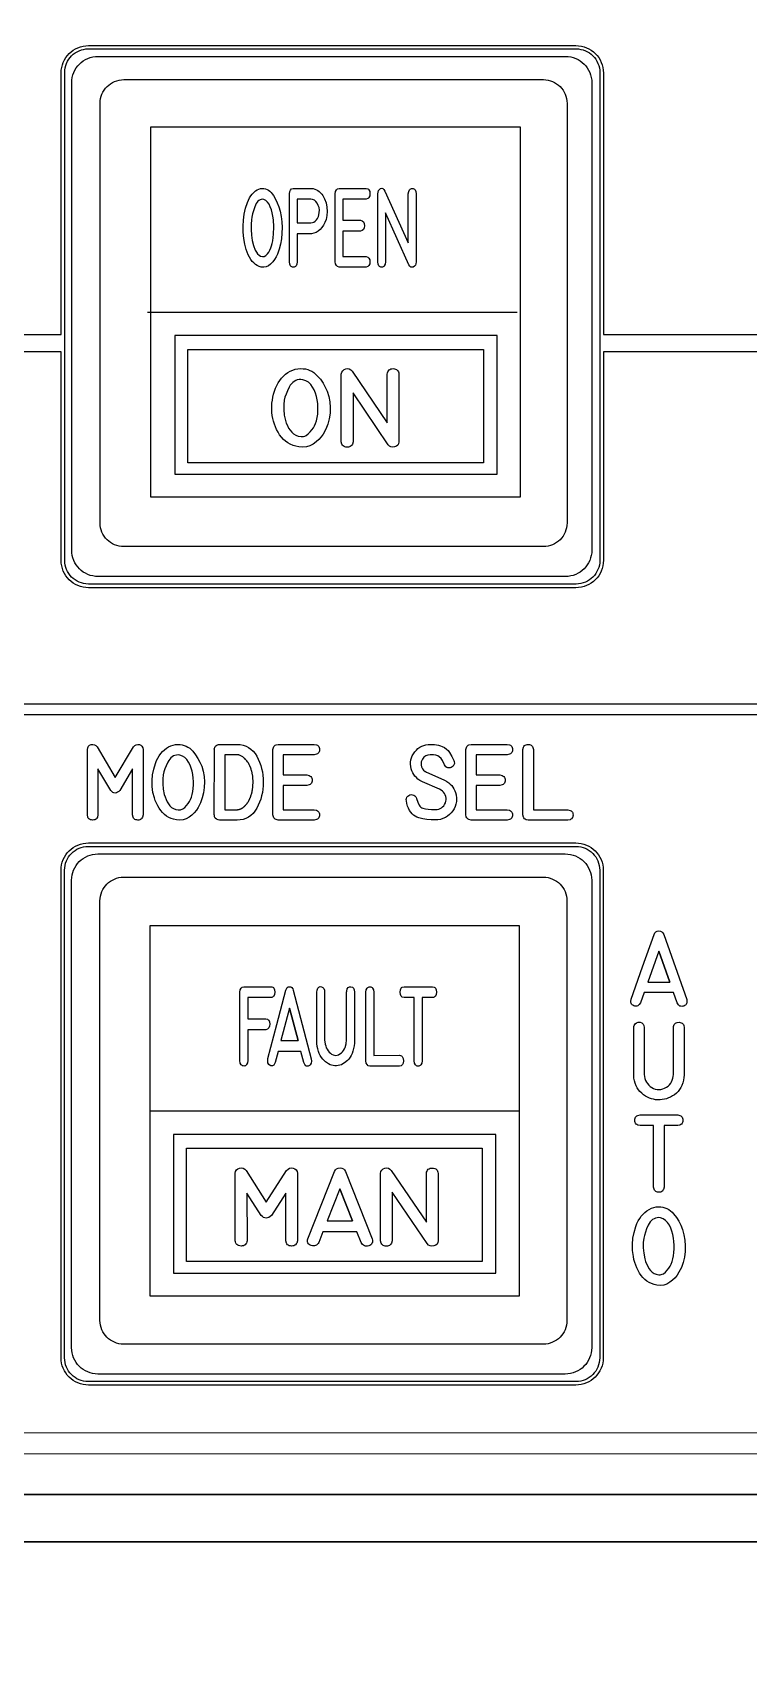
# Model space of a CAD drawing. Extents: x 27 to 704, y 10 to 614.
# Drawn here: x 351.4 to 382.4, y 359.8 to 430 of the extents above; entities that cross this region are included whole.
import ezdxf

# ---------------------------------------------------------------- set-up
doc = ezdxf.new("R2010")
doc.units = 0
for name, color, linetype in [('_BACKPANEL', 5, 'CONTINUOUS'), ('_ENGRAVING', 105, 'CONTINUOUS'), ('_LABELS', 30, 'CONTINUOUS'), ('_TOPLAYER', 1, 'CONTINUOUS')]:
    doc.layers.add(name, color=color, linetype=linetype)

msp = doc.modelspace()

# ---------------------------------------------------------------- linework, layer by layer
at = {"layer": '_BACKPANEL'}
for points in [[(526.324, 500.11), (526.324, 495.348), (526.324, 485.823), (526.324, 476.298), (526.324, 376.285), (526.324, 366.76), (203.984, 366.76), (203.984, 376.285), (203.984, 476.298), (203.984, 485.823), (203.984, 495.348), (203.984, 500.11)], [(353.802, 429.299), (374.897, 429.299), (375.003, 429.294), (375.105, 429.278), (375.203, 429.253), (375.298, 429.219), (375.388, 429.176), (375.472, 429.124), (375.551, 429.065), (375.624, 428.999), (375.691, 428.926), (375.75, 428.847), (375.801, 428.762), (375.844, 428.672), (375.878, 428.578), (375.904, 428.479), (375.919, 428.377), (375.925, 428.272), (375.925, 407.177), (375.919, 407.071), (375.904, 406.969), (375.878, 406.871), (375.844, 406.776), (375.801, 406.686), (375.75, 406.601), (375.691, 406.522), (375.624, 406.449), (375.551, 406.383), (375.472, 406.324), (375.388, 406.273), (375.298, 406.23), (375.203, 406.195), (375.105, 406.17), (375.003, 406.154), (374.897, 406.149), (353.802, 406.149), (353.696, 406.154), (353.594, 406.17), (353.496, 406.195), (353.401, 406.23), (353.311, 406.273), (353.227, 406.324), (353.148, 406.383), (353.075, 406.449), (353.009, 406.522), (352.949, 406.601), (352.898, 406.686), (352.855, 406.776), (352.821, 406.871), (352.795, 406.969), (352.78, 407.071), (352.775, 407.177), (352.775, 428.272), (352.78, 428.377), (352.795, 428.479), (352.821, 428.578), (352.855, 428.672), (352.898, 428.762), (352.949, 428.847), (353.009, 428.926), (353.075, 428.999), (353.148, 429.065), (353.227, 429.124), (353.311, 429.176), (353.401, 429.219), (353.496, 429.253), (353.594, 429.278), (353.696, 429.294)], [(353.797, 394.799), (374.893, 394.799), (374.998, 394.794), (375.1, 394.778), (375.199, 394.753), (375.293, 394.719), (375.383, 394.676), (375.468, 394.624), (375.547, 394.565), (375.62, 394.499), (375.686, 394.426), (375.745, 394.347), (375.796, 394.262), (375.84, 394.172), (375.874, 394.078), (375.899, 393.979), (375.915, 393.877), (375.92, 393.772), (375.92, 372.677), (375.915, 372.571), (375.899, 372.469), (375.874, 372.371), (375.84, 372.276), (375.796, 372.186), (375.745, 372.101), (375.686, 372.022), (375.62, 371.949), (375.547, 371.883), (375.468, 371.824), (375.383, 371.773), (375.293, 371.73), (375.199, 371.695), (375.1, 371.67), (374.998, 371.654), (374.893, 371.649), (353.797, 371.649), (353.692, 371.654), (353.59, 371.67), (353.491, 371.695), (353.397, 371.73), (353.307, 371.773), (353.222, 371.824), (353.143, 371.883), (353.07, 371.949), (353.004, 372.022), (352.945, 372.101), (352.894, 372.186), (352.85, 372.276), (352.816, 372.371), (352.791, 372.469), (352.775, 372.571), (352.77, 372.677), (352.77, 393.772), (352.775, 393.877), (352.791, 393.979), (352.816, 394.078), (352.85, 394.172), (352.894, 394.262), (352.945, 394.347), (353.004, 394.426), (353.07, 394.499), (353.143, 394.565), (353.222, 394.624), (353.307, 394.676), (353.397, 394.719), (353.491, 394.753), (353.59, 394.778), (353.692, 394.794)], [(526.323, 364.71), (526.323, 359.871), (526.323, 350.191), (526.323, 340.512), (526.323, 267.915), (526.323, 258.235), (203.984, 258.235), (203.984, 267.915), (203.984, 340.512), (203.984, 350.191), (203.984, 359.871), (203.984, 364.71)]]:
    msp.add_lwpolyline(points, close=True, dxfattribs=at)
at = {"layer": '_ENGRAVING'}
for points in [[(332.349, 416.94), (352.621, 416.94), (352.621, 428.252), (352.627, 428.374), (352.645, 428.493), (352.675, 428.607), (352.714, 428.716), (352.765, 428.821), (352.824, 428.919), (352.892, 429.01), (352.969, 429.095), (353.054, 429.172), (353.145, 429.24), (353.243, 429.299), (353.348, 429.349), (353.457, 429.389), (353.571, 429.419), (353.69, 429.437), (353.812, 429.443), (374.887, 429.443), (375.009, 429.437), (375.128, 429.419), (375.242, 429.389), (375.352, 429.349), (375.456, 429.299), (375.554, 429.24), (375.645, 429.172), (375.73, 429.095), (375.807, 429.01), (375.875, 428.919), (375.935, 428.821), (375.985, 428.716), (376.024, 428.607), (376.054, 428.493), (376.072, 428.374), (376.078, 428.252), (376.078, 416.94), (459.926, 416.94)], [(459.926, 416.19), (376.078, 416.19), (376.078, 407.177), (376.072, 407.055), (376.054, 406.936), (376.024, 406.822), (375.985, 406.712), (375.935, 406.608), (375.875, 406.51), (375.807, 406.419), (375.73, 406.334), (375.645, 406.257), (375.554, 406.189), (375.456, 406.129), (375.352, 406.079), (375.242, 406.04), (375.128, 406.01), (375.009, 405.992), (374.887, 405.986), (353.812, 405.986), (353.69, 405.992), (353.571, 406.01), (353.457, 406.04), (353.348, 406.079), (353.243, 406.129), (353.145, 406.189), (353.054, 406.257), (352.969, 406.334), (352.892, 406.419), (352.824, 406.51), (352.765, 406.608), (352.714, 406.712), (352.675, 406.822), (352.645, 406.936), (352.627, 407.055), (352.621, 407.177), (352.621, 416.19), (266.478, 416.19)], [(209.597, 368.517), (520.054, 368.531), (520.145, 368.541), (520.229, 368.567), (520.305, 368.609), (520.371, 368.664), (520.426, 368.731), (520.467, 368.807), (520.493, 368.892), (520.502, 368.983), (520.493, 369.073), (520.467, 369.157), (520.425, 369.234), (520.371, 369.3), (520.304, 369.355), (520.228, 369.396), (520.144, 369.423), (520.054, 369.432), (209.595, 369.417)]]:
    msp.add_lwpolyline(points, dxfattribs=at)
for points in [[(354.22, 428.974), (374.436, 428.974), (374.553, 428.968), (374.667, 428.951), (374.776, 428.923), (374.881, 428.885), (374.981, 428.837), (375.075, 428.78), (375.163, 428.714), (375.244, 428.64), (375.318, 428.559), (375.383, 428.472), (375.44, 428.377), (375.488, 428.278), (375.527, 428.173), (375.555, 428.063), (375.572, 427.949), (375.578, 427.832), (375.578, 407.616), (375.572, 407.499), (375.555, 407.386), (375.527, 407.276), (375.488, 407.171), (375.44, 407.071), (375.383, 406.977), (375.318, 406.889), (375.244, 406.808), (375.163, 406.734), (375.075, 406.669), (374.981, 406.612), (374.881, 406.564), (374.776, 406.525), (374.667, 406.497), (374.553, 406.48), (374.436, 406.474), (354.22, 406.474), (354.103, 406.48), (353.989, 406.497), (353.879, 406.525), (353.774, 406.564), (353.675, 406.612), (353.58, 406.669), (353.493, 406.734), (353.412, 406.808), (353.338, 406.889), (353.272, 406.977), (353.215, 407.071), (353.167, 407.171), (353.129, 407.276), (353.101, 407.386), (353.084, 407.499), (353.078, 407.616), (353.078, 427.832), (353.084, 427.949), (353.101, 428.063), (353.129, 428.173), (353.167, 428.278), (353.215, 428.377), (353.272, 428.472), (353.338, 428.559), (353.412, 428.64), (353.493, 428.714), (353.58, 428.78), (353.675, 428.837), (353.774, 428.885), (353.879, 428.923), (353.989, 428.951), (354.103, 428.968)], [(342.06, 400.5), (386.824, 400.5), (386.824, 400.949), (342.06, 400.949)], [(356.166, 396.161), (356.138, 396.063), (356.117, 396.025), (356.091, 395.993), (356.06, 395.969), (356.024, 395.952), (355.983, 395.941), (355.937, 395.938), (355.892, 395.942), (355.851, 395.952), (355.815, 395.97), (355.784, 395.994), (355.758, 396.026), (355.738, 396.064), (355.711, 396.161), (355.711, 398.158), (355.157, 397.22), (355.111, 397.173), (355.063, 397.139), (355.012, 397.118), (354.959, 397.109), (354.906, 397.114), (354.856, 397.134), (354.809, 397.17), (354.764, 397.22), (354.214, 398.153), (354.215, 396.161), (354.191, 396.064), (354.17, 396.026), (354.144, 395.995), (354.112, 395.97), (354.074, 395.953), (354.031, 395.943), (353.982, 395.94), (353.933, 395.943), (353.89, 395.954), (353.853, 395.971), (353.822, 395.995), (353.797, 396.027), (353.778, 396.065), (353.758, 396.161), (353.758, 398.985), (353.773, 399.068), (353.806, 399.132), (353.855, 399.178), (353.921, 399.205), (353.994, 399.212), (354.062, 399.197), (354.125, 399.161), (354.183, 399.103), (354.96, 397.781), (355.745, 399.103), (355.803, 399.161), (355.865, 399.197), (355.932, 399.211), (356.004, 399.204), (356.069, 399.176), (356.118, 399.131), (356.15, 399.067), (356.166, 398.985)], [(358.701, 398.27), (358.764, 398.047), (358.804, 397.819), (358.82, 397.587), (358.813, 397.351), (358.783, 397.118), (358.729, 396.895), (358.651, 396.683), (358.549, 396.481), (358.471, 396.363), (358.38, 396.255), (358.275, 396.155), (358.157, 396.065), (358.029, 395.994), (357.895, 395.95), (357.755, 395.934), (357.608, 395.945), (357.489, 395.972), (357.378, 396.009), (357.273, 396.056), (357.176, 396.114), (357.086, 396.182), (357.003, 396.261), (356.927, 396.351), (356.859, 396.451), (356.797, 396.557), (356.743, 396.667), (356.695, 396.779), (356.654, 396.895), (356.594, 397.135), (356.561, 397.387), (356.555, 397.643), (356.577, 397.896), (356.626, 398.145), (356.701, 398.392), (356.749, 398.51), (356.804, 398.62), (356.865, 398.721), (356.933, 398.814), (357.007, 398.899), (357.088, 398.975), (357.176, 399.043), (357.271, 399.103), (357.367, 399.151), (357.466, 399.185), (357.566, 399.205), (357.669, 399.212), (357.766, 399.207), (357.859, 399.193), (357.947, 399.17), (358.03, 399.138), (358.109, 399.096), (358.184, 399.045), (358.253, 398.985), (358.319, 398.915), (358.437, 398.764), (358.54, 398.606), (358.628, 398.441)], [(357.682, 398.758), (357.61, 398.753), (357.543, 398.738), (357.48, 398.713), (357.421, 398.679), (357.367, 398.634), (357.318, 398.58), (357.273, 398.515), (357.233, 398.441), (357.163, 398.289), (357.108, 398.148), (357.067, 398.019), (357.04, 397.901), (357.019, 397.721), (357.017, 397.506), (357.038, 397.275), (357.085, 397.048), (357.118, 396.937), (357.16, 396.833), (357.208, 396.734), (357.264, 396.64), (357.328, 396.557), (357.402, 396.489), (357.485, 396.437), (357.577, 396.399), (357.686, 396.379), (357.788, 396.386), (357.881, 396.423), (357.967, 396.488), (358.044, 396.569), (358.111, 396.652), (358.168, 396.738), (358.215, 396.826), (358.255, 396.925), (358.287, 397.039), (358.313, 397.167), (358.332, 397.309), (358.343, 397.459), (358.344, 397.608), (358.336, 397.757), (358.318, 397.906), (358.289, 398.052), (358.25, 398.19), (358.199, 398.32), (358.138, 398.444), (358.064, 398.552), (357.975, 398.639), (357.873, 398.705), (357.757, 398.748)], [(359.473, 399.212), (360.234, 399.212), (360.371, 399.204), (360.499, 399.18), (360.619, 399.14), (360.729, 399.084), (360.831, 399.012), (360.924, 398.924), (361.008, 398.82), (361.083, 398.7), (361.149, 398.571), (361.207, 398.438), (361.255, 398.302), (361.295, 398.163), (361.326, 398.021), (361.348, 397.875), (361.361, 397.727), (361.366, 397.575), (361.361, 397.423), (361.348, 397.274), (361.326, 397.128), (361.295, 396.986), (361.255, 396.847), (361.206, 396.711), (361.149, 396.578), (361.082, 396.449), (361.007, 396.329), (360.923, 396.225), (360.83, 396.137), (360.728, 396.065), (360.618, 396.009), (360.499, 395.969), (360.371, 395.945), (360.234, 395.937), (359.473, 395.937), (359.476, 395.937), (359.473, 395.937), (359.415, 395.947), (359.342, 395.975), (359.289, 396.021), (359.258, 396.084), (359.249, 396.164), (359.247, 396.164), (359.249, 398.988), (359.247, 399.001), (359.253, 399.043), (359.267, 399.082), (359.288, 399.118), (359.317, 399.15), (359.352, 399.177), (359.389, 399.197), (359.43, 399.208), (359.475, 399.212)], [(360.234, 396.388), (360.24, 396.388), (360.248, 396.388), (360.254, 396.389), (360.261, 396.39), (360.268, 396.391), (360.277, 396.391), (360.284, 396.392), (360.292, 396.393), (360.298, 396.394), (360.306, 396.395), (360.319, 396.398), (360.326, 396.4), (360.334, 396.404), (360.341, 396.405), (360.35, 396.407), (360.356, 396.409), (360.365, 396.412), (360.379, 396.419), (360.395, 396.425), (360.402, 396.427), (360.41, 396.431), (360.423, 396.439), (360.439, 396.447), (360.445, 396.451), (360.453, 396.457), (360.468, 396.467), (360.475, 396.471), (360.484, 396.476), (360.49, 396.481), (360.499, 396.487), (360.505, 396.491), (360.513, 396.497), (360.529, 396.51), (360.542, 396.522), (360.549, 396.529), (360.557, 396.537), (360.563, 396.543), (360.571, 396.551), (360.586, 396.564), (360.592, 396.57), (360.6, 396.578), (360.607, 396.586), (360.615, 396.594), (360.628, 396.61), (360.642, 396.628), (360.655, 396.646), (360.662, 396.654), (360.67, 396.663), (360.675, 396.673), (360.683, 396.682), (360.688, 396.693), (360.696, 396.703), (360.708, 396.722), (360.714, 396.733), (360.721, 396.743), (360.727, 396.754), (360.734, 396.764), (360.744, 396.785), (360.75, 396.796), (360.757, 396.809), (360.763, 396.819), (360.77, 396.831), (360.774, 396.842), (360.78, 396.855), (360.791, 396.879), (360.802, 396.905), (360.806, 396.917), (360.812, 396.93), (360.816, 396.943), (360.822, 396.957), (360.83, 396.983), (360.834, 396.996), (360.839, 397.01), (360.847, 397.037), (360.857, 397.065), (360.859, 397.078), (360.864, 397.093), (360.867, 397.107), (360.872, 397.122), (360.874, 397.134), (360.878, 397.149), (360.883, 397.18), (360.885, 397.193), (360.889, 397.208), (360.891, 397.222), (360.894, 397.237), (360.899, 397.268), (360.901, 397.282), (360.905, 397.298), (360.909, 397.328), (360.91, 397.342), (360.912, 397.359), (360.915, 397.389), (360.917, 397.419), (360.918, 397.451), (360.92, 397.482), (360.921, 397.497), (360.923, 397.514), (360.924, 397.527), (360.925, 397.544), (360.925, 397.559), (360.925, 397.575), (360.925, 397.59), (360.925, 397.605), (360.924, 397.62), (360.923, 397.637), (360.923, 397.651), (360.923, 397.667), (360.92, 397.699), (360.918, 397.728), (360.915, 397.762), (360.914, 397.79), (360.91, 397.821), (360.908, 397.835), (360.907, 397.851), (360.901, 397.882), (360.897, 397.895), (360.896, 397.91), (360.891, 397.941), (360.886, 397.971), (360.878, 398), (360.873, 398.027), (360.868, 398.041), (360.865, 398.056), (360.86, 398.069), (360.857, 398.085), (360.849, 398.112), (360.841, 398.139), (360.835, 398.151), (360.831, 398.165), (360.822, 398.192), (360.812, 398.217), (360.806, 398.229), (360.802, 398.243), (360.796, 398.254), (360.791, 398.267), (360.78, 398.291), (360.77, 398.313), (360.759, 398.337), (360.752, 398.348), (360.747, 398.358), (360.734, 398.38), (360.721, 398.401), (360.714, 398.412), (360.708, 398.422), (360.696, 398.441), (360.689, 398.451), (360.684, 398.46), (360.657, 398.497), (360.631, 398.532), (360.602, 398.564), (360.573, 398.595), (360.545, 398.622), (360.515, 398.646), (360.484, 398.67), (360.453, 398.691), (360.424, 398.708), (360.395, 398.723), (360.365, 398.734), (360.334, 398.745), (360.319, 398.749), (360.306, 398.755), (360.277, 398.759), (360.248, 398.761), (360.24, 398.761), (360.234, 398.761), (359.701, 398.761), (359.701, 396.388)], [(363.57, 398.766), (362.231, 398.766), (362.231, 397.891), (363.252, 397.891), (363.352, 397.864), (363.391, 397.843), (363.424, 397.817), (363.449, 397.786), (363.466, 397.75), (363.477, 397.709), (363.48, 397.663), (363.477, 397.617), (363.466, 397.576), (363.448, 397.54), (363.423, 397.51), (363.391, 397.484), (363.351, 397.463), (363.252, 397.437), (362.231, 397.437), (362.231, 396.387), (363.57, 396.387), (363.67, 396.36), (363.709, 396.339), (363.741, 396.313), (363.766, 396.283), (363.783, 396.247), (363.794, 396.207), (363.798, 396.161), (363.794, 396.116), (363.783, 396.075), (363.766, 396.04), (363.741, 396.009), (363.709, 395.984), (363.67, 395.963), (363.57, 395.937), (362.007, 395.937), (361.917, 395.961), (361.88, 395.981), (361.849, 396.007), (361.823, 396.038), (361.802, 396.075), (361.777, 396.164), (361.777, 398.988), (361.803, 399.081), (361.824, 399.119), (361.85, 399.15), (361.881, 399.174), (361.918, 399.193), (362.007, 399.212), (363.57, 399.212), (363.67, 399.191), (363.709, 399.172), (363.741, 399.147), (363.765, 399.116), (363.783, 399.079), (363.793, 399.036), (363.797, 398.987), (363.793, 398.939), (363.782, 398.896), (363.765, 398.859), (363.74, 398.828), (363.708, 398.804), (363.669, 398.785)], [(369.178, 397.68), (369.204, 397.669), (369.233, 397.655), (369.259, 397.64), (369.284, 397.625), (369.311, 397.61), (369.387, 397.555), (369.455, 397.496), (369.516, 397.431), (369.569, 397.362), (369.615, 397.287), (369.653, 397.208), (369.683, 397.124), (369.706, 397.034), (369.724, 396.888), (369.719, 396.738), (369.7, 396.632), (369.668, 396.529), (369.623, 396.431), (369.565, 396.336), (369.497, 396.249), (369.42, 396.172), (369.336, 396.106), (369.243, 396.051), (369.138, 396.003), (369.031, 395.969), (368.922, 395.949), (368.812, 395.942), (368.626, 395.948), (368.445, 395.966), (368.269, 395.996), (368.096, 396.037), (368.014, 396.066), (367.938, 396.105), (367.868, 396.153), (367.804, 396.212), (367.747, 396.281), (367.695, 396.359), (367.65, 396.448), (367.61, 396.546), (367.581, 396.655), (367.559, 396.767), (367.553, 396.823), (367.561, 396.875), (367.582, 396.925), (367.616, 396.97), (367.659, 397.007), (367.707, 397.031), (367.76, 397.041), (367.819, 397.037), (367.877, 397.018), (367.927, 396.985), (367.966, 396.94), (367.996, 396.881), (368.001, 396.866), (368.047, 396.71), (368.107, 396.589), (368.143, 396.542), (368.182, 396.503), (368.225, 396.473), (368.271, 396.452), (368.377, 396.423), (368.502, 396.403), (368.646, 396.393), (368.808, 396.391), (368.884, 396.396), (368.954, 396.41), (369.018, 396.433), (369.075, 396.465), (369.126, 396.506), (369.171, 396.557), (369.21, 396.617), (369.243, 396.686), (369.263, 396.752), (369.273, 396.819), (369.271, 396.888), (369.259, 396.958), (369.237, 397.026), (369.206, 397.088), (369.167, 397.144), (369.118, 397.194), (369.064, 397.233), (368.996, 397.269), (368.248, 397.594), (368.224, 397.607), (368.137, 397.657), (368.058, 397.713), (367.988, 397.773), (367.927, 397.839), (367.874, 397.91), (367.83, 397.985), (367.795, 398.066), (367.768, 398.152), (367.747, 398.253), (367.737, 398.351), (367.739, 398.447), (367.752, 398.54), (367.777, 398.631), (367.813, 398.719), (367.86, 398.804), (367.919, 398.887), (367.987, 398.963), (368.059, 399.029), (368.137, 399.085), (368.219, 399.131), (368.307, 399.166), (368.4, 399.192), (368.497, 399.207), (368.6, 399.212), (368.778, 399.207), (368.946, 399.176), (369.027, 399.155), (369.109, 399.124), (369.205, 399.072), (369.288, 399.012), (369.36, 398.943), (369.42, 398.865), (369.523, 398.693), (369.616, 398.508), (369.63, 398.467), (369.635, 398.392), (369.614, 398.325), (369.574, 398.264), (369.54, 398.235), (369.497, 398.211), (369.452, 398.197), (369.405, 398.193), (369.356, 398.2), (369.309, 398.216), (369.267, 398.243), (369.232, 398.28), (369.202, 398.328), (369.113, 398.517), (369.056, 398.606), (368.98, 398.678), (368.911, 398.715), (368.837, 398.742), (368.733, 398.759), (368.584, 398.764), (368.482, 398.751), (368.393, 398.716), (368.317, 398.659), (368.253, 398.579), (368.22, 398.519), (368.2, 398.455), (368.191, 398.388), (368.195, 398.318), (368.214, 398.234), (368.248, 398.161), (368.298, 398.097), (368.363, 398.043), (368.377, 398.033), (368.395, 398.022), (368.413, 398.014), (368.432, 398.006)], [(371.917, 398.766), (370.578, 398.766), (370.578, 397.891), (371.599, 397.891), (371.699, 397.864), (371.738, 397.843), (371.771, 397.817), (371.796, 397.786), (371.813, 397.75), (371.824, 397.709), (371.827, 397.663), (371.824, 397.617), (371.813, 397.576), (371.795, 397.54), (371.77, 397.51), (371.738, 397.484), (371.698, 397.463), (371.599, 397.437), (370.578, 397.437), (370.578, 396.387), (371.917, 396.387), (372.017, 396.36), (372.056, 396.339), (372.088, 396.313), (372.113, 396.283), (372.13, 396.247), (372.141, 396.207), (372.145, 396.161), (372.141, 396.116), (372.13, 396.075), (372.113, 396.04), (372.088, 396.009), (372.056, 395.984), (372.017, 395.963), (371.917, 395.937), (370.354, 395.937), (370.264, 395.961), (370.227, 395.981), (370.196, 396.007), (370.17, 396.038), (370.149, 396.075), (370.124, 396.164), (370.124, 398.988), (370.15, 399.081), (370.171, 399.119), (370.197, 399.15), (370.228, 399.174), (370.265, 399.193), (370.354, 399.212), (371.917, 399.212), (372.017, 399.191), (372.056, 399.172), (372.088, 399.147), (372.112, 399.116), (372.13, 399.079), (372.14, 399.036), (372.144, 398.987), (372.14, 398.939), (372.129, 398.896), (372.112, 398.859), (372.087, 398.828), (372.055, 398.804), (372.016, 398.785)], [(372.823, 395.936), (372.734, 395.954), (372.698, 395.973), (372.666, 395.998), (372.64, 396.028), (372.619, 396.065), (372.594, 396.158), (372.594, 398.985), (372.621, 399.085), (372.643, 399.125), (372.669, 399.157), (372.702, 399.181), (372.739, 399.199), (372.781, 399.208), (372.829, 399.211), (372.877, 399.207), (372.919, 399.196), (372.955, 399.177), (372.985, 399.153), (373.01, 399.121), (373.029, 399.082), (373.049, 398.985), (373.049, 396.382), (374.539, 396.383), (374.64, 396.359), (374.679, 396.339), (374.711, 396.313), (374.736, 396.282), (374.753, 396.245), (374.763, 396.202), (374.766, 396.154), (374.762, 396.106), (374.751, 396.064), (374.733, 396.028), (374.708, 395.997), (374.676, 395.973), (374.637, 395.955), (374.538, 395.936)], [(353.807, 394.952), (374.883, 394.952), (375.005, 394.946), (375.123, 394.928), (375.238, 394.899), (375.347, 394.859), (375.451, 394.809), (375.549, 394.75), (375.641, 394.681), (375.725, 394.605), (375.802, 394.52), (375.871, 394.428), (375.93, 394.33), (375.98, 394.226), (376.02, 394.117), (376.049, 394.002), (376.067, 393.884), (376.073, 393.762), (376.073, 372.686), (376.067, 372.564), (376.049, 372.446), (376.02, 372.332), (375.98, 372.222), (375.93, 372.118), (375.871, 372.02), (375.802, 371.928), (375.725, 371.844), (375.641, 371.767), (375.549, 371.699), (375.451, 371.639), (375.347, 371.589), (375.238, 371.549), (375.123, 371.52), (375.005, 371.502), (374.883, 371.496), (353.807, 371.496), (353.685, 371.502), (353.567, 371.52), (353.453, 371.549), (353.343, 371.589), (353.239, 371.639), (353.141, 371.699), (353.049, 371.767), (352.965, 371.844), (352.888, 371.928), (352.82, 372.02), (352.76, 372.118), (352.71, 372.222), (352.67, 372.332), (352.641, 372.446), (352.623, 372.564), (352.617, 372.686), (352.617, 393.762), (352.623, 393.884), (352.641, 394.002), (352.67, 394.117), (352.71, 394.226), (352.76, 394.33), (352.82, 394.428), (352.888, 394.52), (352.965, 394.605), (353.049, 394.681), (353.141, 394.75), (353.239, 394.809), (353.343, 394.859), (353.453, 394.899), (353.567, 394.928), (353.685, 394.946)], [(354.215, 394.474), (374.431, 394.474), (374.548, 394.468), (374.662, 394.451), (374.772, 394.423), (374.877, 394.385), (374.977, 394.337), (375.071, 394.28), (375.159, 394.214), (375.24, 394.14), (375.313, 394.059), (375.379, 393.972), (375.436, 393.877), (375.484, 393.778), (375.522, 393.673), (375.55, 393.563), (375.567, 393.449), (375.573, 393.332), (375.573, 373.116), (375.567, 372.999), (375.55, 372.886), (375.522, 372.776), (375.484, 372.671), (375.436, 372.571), (375.379, 372.477), (375.313, 372.389), (375.24, 372.308), (375.159, 372.234), (375.071, 372.169), (374.977, 372.112), (374.877, 372.064), (374.772, 372.025), (374.662, 371.997), (374.548, 371.98), (374.431, 371.974), (354.215, 371.974), (354.098, 371.98), (353.985, 371.997), (353.875, 372.025), (353.77, 372.064), (353.67, 372.112), (353.576, 372.169), (353.488, 372.234), (353.407, 372.308), (353.333, 372.389), (353.268, 372.477), (353.211, 372.571), (353.163, 372.671), (353.124, 372.776), (353.096, 372.886), (353.079, 372.999), (353.073, 373.116), (353.073, 393.332), (353.079, 393.449), (353.096, 393.563), (353.124, 393.673), (353.163, 393.778), (353.211, 393.877), (353.268, 393.972), (353.333, 394.059), (353.407, 394.14), (353.488, 394.214), (353.576, 394.28), (353.67, 394.337), (353.77, 394.385), (353.875, 394.423), (353.985, 394.451), (354.098, 394.468)], [(377.274, 388.19), (377.774, 389.593), (378.276, 390.995), (378.308, 391.059), (378.353, 391.104), (378.41, 391.132), (378.481, 391.142), (378.551, 391.133), (378.609, 391.106), (378.654, 391.06), (378.687, 390.995), (379.687, 388.182), (379.696, 388.08), (379.69, 388.037), (379.677, 387.998), (379.656, 387.964), (379.629, 387.935), (379.594, 387.912), (379.553, 387.893), (379.509, 387.881), (379.467, 387.877), (379.429, 387.881), (379.392, 387.894), (379.359, 387.914), (379.328, 387.944), (379.273, 388.026), (379.113, 388.481), (377.841, 388.481), (377.685, 388.038), (377.629, 387.954), (377.598, 387.925), (377.564, 387.905), (377.527, 387.892), (377.487, 387.889), (377.445, 387.893), (377.401, 387.906), (377.358, 387.926), (377.324, 387.95), (377.297, 387.979), (377.277, 388.012), (377.265, 388.05), (377.26, 388.092)], [(378.953, 388.929), (378.479, 390.265), (378.001, 388.929)], [(378.479, 390.265), (378.953, 388.929)], [(379.567, 384.934), (379.567, 384.901), (379.56, 384.802), (379.539, 384.681), (379.509, 384.567), (379.471, 384.462), (379.425, 384.365), (379.37, 384.276), (379.307, 384.196), (379.235, 384.123), (379.155, 384.059), (379.07, 384.004), (378.983, 383.956), (378.896, 383.916), (378.806, 383.884), (378.716, 383.86), (378.623, 383.844), (378.53, 383.836), (378.435, 383.836), (378.34, 383.843), (378.248, 383.859), (378.157, 383.883), (378.069, 383.914), (377.982, 383.954), (377.898, 384.001), (377.815, 384.056), (377.735, 384.119), (377.66, 384.19), (377.595, 384.269), (377.538, 384.355), (377.49, 384.449), (377.452, 384.551), (377.422, 384.66), (377.402, 384.777), (377.39, 384.901), (377.39, 384.934), (377.39, 386.963), (377.395, 387.01), (377.408, 387.052), (377.453, 387.126), (377.511, 387.173), (377.582, 387.194), (377.666, 387.189), (377.744, 387.161), (377.801, 387.114), (377.834, 387.048), (377.846, 386.963), (377.846, 384.934), (377.856, 384.842), (377.875, 384.757), (377.903, 384.677), (377.94, 384.603), (377.985, 384.536), (378.039, 384.474), (378.101, 384.418), (378.173, 384.368), (378.249, 384.327), (378.326, 384.299), (378.404, 384.282), (378.483, 384.278), (378.563, 384.286), (378.644, 384.307), (378.726, 384.34), (378.809, 384.384), (378.88, 384.433), (378.94, 384.488), (378.99, 384.55), (379.03, 384.618), (379.061, 384.692), (379.086, 384.769), (379.103, 384.85), (379.113, 384.934), (379.113, 386.963), (379.116, 387.008), (379.145, 387.095), (379.168, 387.128), (379.196, 387.155), (379.229, 387.174), (379.267, 387.186), (379.36, 387.19), (379.45, 387.169), (379.486, 387.149), (379.515, 387.124), (379.538, 387.093), (379.554, 387.055), (379.567, 386.963)], [(378.254, 380.064), (378.254, 382.722), (377.665, 382.722), (377.567, 382.744), (377.529, 382.763), (377.497, 382.789), (377.473, 382.821), (377.455, 382.858), (377.445, 382.902), (377.442, 382.952), (377.445, 383.002), (377.456, 383.046), (377.473, 383.084), (377.498, 383.116), (377.529, 383.142), (377.568, 383.162), (377.665, 383.183), (379.293, 383.183), (379.39, 383.162), (379.428, 383.143), (379.459, 383.117), (379.484, 383.085), (379.501, 383.047), (379.512, 383.002), (379.515, 382.952), (379.512, 382.902), (379.502, 382.858), (379.485, 382.82), (379.46, 382.788), (379.429, 382.762), (379.391, 382.743), (379.293, 382.722), (378.706, 382.722), (378.706, 380.064), (378.678, 379.962), (378.656, 379.923), (378.629, 379.891), (378.597, 379.866), (378.559, 379.848), (378.517, 379.838), (378.47, 379.835), (378.423, 379.839), (378.381, 379.85), (378.346, 379.869), (378.316, 379.894), (378.292, 379.926), (378.273, 379.965)], [(379.501, 378.234), (379.564, 378.001), (379.604, 377.765), (379.621, 377.524), (379.614, 377.279), (379.584, 377.037), (379.53, 376.805), (379.451, 376.585), (379.348, 376.375), (379.269, 376.253), (379.177, 376.14), (379.071, 376.037), (378.952, 375.944), (378.824, 375.869), (378.688, 375.824), (378.547, 375.807), (378.398, 375.819), (378.279, 375.846), (378.166, 375.885), (378.061, 375.934), (377.963, 375.994), (377.872, 376.065), (377.788, 376.147), (377.712, 376.24), (377.643, 376.344), (377.581, 376.454), (377.526, 376.568), (377.477, 376.685), (377.436, 376.805), (377.402, 376.928), (377.375, 377.054), (377.342, 377.316), (377.337, 377.582), (377.358, 377.845), (377.407, 378.104), (377.484, 378.36), (377.532, 378.482), (377.587, 378.596), (377.649, 378.702), (377.717, 378.799), (377.793, 378.887), (377.874, 378.966), (377.963, 379.037), (378.058, 379.099), (378.155, 379.148), (378.255, 379.183), (378.356, 379.205), (378.46, 379.212), (378.558, 379.207), (378.652, 379.192), (378.74, 379.168), (378.824, 379.135), (378.904, 379.091), (378.979, 379.038), (379.049, 378.976), (379.115, 378.904), (379.235, 378.746), (379.339, 378.582), (379.428, 378.411)], [(378.473, 378.74), (378.401, 378.735), (378.333, 378.719), (378.269, 378.694), (378.21, 378.658), (378.156, 378.612), (378.106, 378.555), (378.061, 378.488), (378.02, 378.411), (377.95, 378.253), (377.894, 378.106), (377.853, 377.972), (377.825, 377.85), (377.804, 377.663), (377.802, 377.44), (377.823, 377.2), (377.871, 376.964), (377.905, 376.849), (377.946, 376.741), (377.995, 376.638), (378.052, 376.541), (378.116, 376.454), (378.191, 376.384), (378.274, 376.329), (378.368, 376.291), (378.478, 376.269), (378.53, 376.269), (378.58, 376.277), (378.628, 376.292), (378.674, 376.315), (378.761, 376.383), (378.839, 376.467), (378.906, 376.553), (378.964, 376.642), (379.011, 376.734), (379.051, 376.837), (379.084, 376.955), (379.11, 377.088), (379.129, 377.235), (379.14, 377.391), (379.141, 377.546), (379.133, 377.701), (379.114, 377.856), (379.086, 378.007), (379.046, 378.15), (378.995, 378.286), (378.933, 378.414), (378.858, 378.527), (378.769, 378.617), (378.666, 378.685), (378.548, 378.73)]]:
    msp.add_lwpolyline(points, close=True, dxfattribs=at)
at = {"layer": '_LABELS'}
for points in [[(372.49, 409.915), (372.49, 425.917), (356.49, 425.917), (356.49, 409.915)], [(362.09, 422.283), (362.137, 422.051), (362.166, 421.813), (362.179, 421.572), (362.174, 421.326), (362.151, 421.083), (362.111, 420.851), (362.053, 420.63), (361.977, 420.419), (361.918, 420.297), (361.85, 420.184), (361.772, 420.08), (361.684, 419.986), (361.589, 419.911), (361.489, 419.866), (361.385, 419.849), (361.275, 419.861), (361.187, 419.889), (361.104, 419.927), (361.026, 419.977), (360.953, 420.037), (360.886, 420.108), (360.824, 420.19), (360.768, 420.284), (360.717, 420.388), (360.63, 420.613), (360.564, 420.851), (360.519, 421.101), (360.495, 421.363), (360.491, 421.63), (360.507, 421.893), (360.543, 422.153), (360.599, 422.41), (360.676, 422.648), (360.721, 422.753), (360.772, 422.85), (360.827, 422.939), (360.888, 423.018), (360.953, 423.089), (361.024, 423.151), (361.095, 423.201), (361.169, 423.236), (361.244, 423.258), (361.321, 423.265), (361.393, 423.26), (361.462, 423.245), (361.528, 423.221), (361.59, 423.187), (361.649, 423.144), (361.704, 423.091), (361.756, 423.028), (361.805, 422.956), (361.893, 422.798), (361.97, 422.633), (362.036, 422.462)], [(363.423, 423.265), (363.445, 423.265), (363.521, 423.253), (363.593, 423.233), (363.663, 423.205), (363.729, 423.168), (363.789, 423.124), (363.845, 423.074), (363.896, 423.018), (363.942, 422.954), (364.021, 422.809), (364.082, 422.637), (364.121, 422.453), (364.133, 422.271), (364.12, 422.092), (364.08, 421.915), (364.032, 421.784), (363.974, 421.667), (363.905, 421.566), (363.827, 421.48), (363.74, 421.41), (363.648, 421.357), (363.55, 421.322), (363.445, 421.304), (363.423, 421.302), (362.838, 421.302), (362.838, 420.088), (362.819, 419.985), (362.784, 419.912), (362.761, 419.886), (362.733, 419.867), (362.702, 419.856), (362.667, 419.853), (362.631, 419.856), (362.6, 419.867), (362.573, 419.886), (362.55, 419.912), (362.515, 419.985), (362.497, 420.088), (362.497, 423.031), (362.514, 423.124), (362.546, 423.193), (362.593, 423.24), (362.656, 423.265), (362.667, 423.265)], [(365.811, 422.8), (364.813, 422.8), (364.813, 421.889), (365.573, 421.889), (365.648, 421.861), (365.701, 421.812), (365.733, 421.742), (365.744, 421.651), (365.733, 421.561), (365.701, 421.491), (365.648, 421.443), (365.573, 421.416), (364.813, 421.416), (364.813, 420.321), (365.811, 420.321), (365.885, 420.293), (365.938, 420.245), (365.97, 420.176), (365.98, 420.086), (365.97, 419.997), (365.938, 419.928), (365.885, 419.88), (365.811, 419.853), (364.645, 419.853), (364.578, 419.878), (364.527, 419.925), (364.493, 419.996), (364.475, 420.089), (364.475, 423.031), (364.494, 423.129), (364.529, 423.2), (364.579, 423.245), (364.645, 423.265), (365.811, 423.265), (365.885, 423.243), (365.914, 423.223), (365.938, 423.197), (365.969, 423.126), (365.98, 423.031), (365.969, 422.935), (365.937, 422.865), (365.913, 422.839), (365.884, 422.82)], [(367.977, 420.083), (367.97, 420.003), (367.947, 419.94), (367.908, 419.892), (367.855, 419.86), (367.797, 419.849), (367.747, 419.861), (367.703, 419.898), (367.665, 419.959), (366.654, 422.204), (366.654, 420.083), (366.634, 419.981), (366.599, 419.908), (366.575, 419.882), (366.549, 419.864), (366.518, 419.853), (366.484, 419.849), (366.45, 419.853), (366.42, 419.864), (366.393, 419.882), (366.37, 419.908), (366.335, 419.981), (366.315, 420.083), (366.315, 423.025), (366.33, 423.104), (366.356, 423.169), (366.394, 423.218), (366.443, 423.253), (366.496, 423.267), (366.544, 423.255), (366.588, 423.216), (366.627, 423.15), (367.638, 420.902), (367.638, 423.025), (367.657, 423.129), (367.693, 423.203), (367.717, 423.229), (367.745, 423.247), (367.777, 423.257), (367.813, 423.261), (367.849, 423.256), (367.88, 423.245), (367.907, 423.226), (367.93, 423.2), (367.962, 423.127), (367.977, 423.025)], [(361.331, 422.792), (361.277, 422.786), (361.227, 422.771), (361.18, 422.745), (361.136, 422.709), (361.096, 422.663), (361.059, 422.606), (360.995, 422.462), (360.903, 422.156), (360.872, 422.021), (360.852, 421.899), (360.836, 421.711), (360.835, 421.487), (360.85, 421.247), (360.885, 421.01), (360.941, 420.786), (361.019, 420.585), (361.067, 420.498), (361.122, 420.428), (361.184, 420.373), (361.252, 420.334), (361.334, 420.313), (361.372, 420.313), (361.409, 420.321), (361.479, 420.359), (361.543, 420.427), (361.6, 420.511), (361.65, 420.598), (361.693, 420.687), (361.728, 420.779), (361.757, 420.882), (361.781, 421.001), (361.815, 421.282), (361.824, 421.594), (361.804, 421.904), (361.783, 422.056), (361.753, 422.2), (361.716, 422.336), (361.67, 422.464), (361.615, 422.577), (361.549, 422.668), (361.473, 422.736), (361.386, 422.782)], [(363.423, 422.795), (362.838, 422.795), (362.838, 421.774), (363.423, 421.774), (363.489, 421.782), (363.552, 421.805), (363.61, 421.845), (363.665, 421.9), (363.712, 421.968), (363.749, 422.043), (363.774, 422.126), (363.788, 422.217), (363.791, 422.328), (363.777, 422.433), (363.746, 422.53), (363.699, 422.621), (363.641, 422.697), (363.575, 422.751), (363.502, 422.784)], [(357.536, 416.898), (357.536, 416.755), (357.536, 410.898), (371.483, 410.898), (371.483, 416.898)], [(358.107, 416.299), (370.893, 416.299), (370.893, 411.398), (358.107, 411.398)], [(364.131, 414.492), (364.201, 414.26), (364.246, 414.024), (364.264, 413.783), (364.257, 413.538), (364.223, 413.296), (364.163, 413.065), (364.076, 412.844), (363.962, 412.635), (363.874, 412.512), (363.772, 412.4), (363.655, 412.297), (363.523, 412.203), (363.381, 412.129), (363.231, 412.083), (363.074, 412.066), (362.91, 412.078), (362.777, 412.106), (362.653, 412.144), (362.536, 412.193), (362.427, 412.254), (362.327, 412.325), (362.234, 412.406), (362.149, 412.499), (362.073, 412.603), (362.004, 412.714), (361.943, 412.827), (361.89, 412.944), (361.844, 413.064), (361.807, 413.187), (361.777, 413.313), (361.754, 413.443), (361.74, 413.575), (361.733, 413.708), (361.734, 413.841), (361.742, 413.973), (361.758, 414.104), (361.781, 414.234), (361.812, 414.363), (361.897, 414.618), (361.95, 414.741), (362.011, 414.855), (362.08, 414.96), (362.156, 415.057), (362.239, 415.145), (362.329, 415.224), (362.427, 415.295), (362.533, 415.357), (362.641, 415.407), (362.751, 415.442), (362.863, 415.463), (362.978, 415.47), (363.087, 415.465), (363.19, 415.451), (363.288, 415.427), (363.382, 415.393), (363.47, 415.35), (363.553, 415.297), (363.631, 415.234), (363.704, 415.162), (363.836, 415.005), (363.951, 414.841), (364.05, 414.67)], [(367.233, 412.299), (367.221, 412.22), (367.187, 412.157), (367.13, 412.109), (367.049, 412.078), (366.963, 412.066), (366.887, 412.079), (366.821, 412.115), (366.765, 412.176), (365.25, 414.413), (365.25, 412.299), (365.219, 412.198), (365.195, 412.158), (365.166, 412.125), (365.131, 412.099), (365.091, 412.081), (365.046, 412.07), (364.995, 412.067), (364.943, 412.07), (364.898, 412.081), (364.858, 412.099), (364.823, 412.125), (364.794, 412.158), (364.771, 412.198), (364.741, 412.299), (364.741, 415.231), (364.763, 415.31), (364.803, 415.374), (364.859, 415.424), (364.933, 415.458), (365.012, 415.473), (365.085, 415.46), (365.15, 415.421), (365.208, 415.355), (366.724, 413.116), (366.724, 415.231), (366.735, 415.287), (366.753, 415.335), (366.777, 415.375), (366.807, 415.408), (366.842, 415.434), (366.884, 415.452), (366.932, 415.463), (366.986, 415.466), (367.04, 415.462), (367.087, 415.45), (367.128, 415.432), (367.162, 415.406), (367.189, 415.373), (367.21, 415.333), (367.225, 415.285), (367.233, 415.231)], [(362.993, 414.999), (362.912, 414.993), (362.837, 414.978), (362.767, 414.952), (362.701, 414.916), (362.641, 414.87), (362.586, 414.814), (362.536, 414.747), (362.49, 414.67), (362.413, 414.512), (362.351, 414.365), (362.305, 414.231), (362.275, 414.109), (362.251, 413.922), (362.25, 413.699), (362.273, 413.459), (362.325, 413.223), (362.363, 413.109), (362.409, 413), (362.463, 412.897), (362.526, 412.8), (362.598, 412.713), (362.68, 412.643), (362.773, 412.589), (362.876, 412.55), (362.998, 412.528), (363.055, 412.529), (363.111, 412.536), (363.164, 412.552), (363.215, 412.574), (363.311, 412.642), (363.397, 412.726), (363.472, 412.812), (363.536, 412.901), (363.588, 412.993), (363.632, 413.096), (363.669, 413.214), (363.698, 413.347), (363.719, 413.494), (363.731, 413.65), (363.733, 413.805), (363.723, 413.96), (363.703, 414.115), (363.671, 414.266), (363.627, 414.409), (363.57, 414.544), (363.502, 414.672), (363.419, 414.785), (363.32, 414.875), (363.206, 414.943), (363.076, 414.989)], [(372.452, 375.358), (372.452, 391.36), (356.452, 391.36), (356.452, 375.358)], [(360.353, 385.533), (360.353, 388.493), (360.372, 388.591), (360.407, 388.663), (360.458, 388.71), (360.525, 388.731), (361.699, 388.731), (361.738, 388.724), (361.772, 388.71), (361.801, 388.689), (361.825, 388.663), (361.857, 388.591), (361.867, 388.494), (361.857, 388.397), (361.825, 388.326), (361.8, 388.3), (361.771, 388.28), (361.736, 388.267), (361.696, 388.26), (360.694, 388.26), (360.694, 387.342), (361.476, 387.342), (361.549, 387.322), (361.578, 387.302), (361.602, 387.277), (361.634, 387.208), (361.645, 387.116), (361.636, 387.022), (361.604, 386.949), (361.58, 386.921), (361.551, 386.899), (361.476, 386.871), (360.694, 386.871), (360.694, 385.533), (360.679, 385.432), (360.647, 385.359), (360.624, 385.333), (360.597, 385.314), (360.565, 385.303), (360.529, 385.298), (360.493, 385.301), (360.461, 385.312), (360.433, 385.33), (360.409, 385.355), (360.373, 385.429)], [(361.566, 385.619), (361.955, 387.098), (362.345, 388.577), (362.37, 388.644), (362.404, 388.692), (362.449, 388.721), (362.504, 388.731), (362.558, 388.722), (362.603, 388.694), (362.638, 388.645), (362.664, 388.577), (363.441, 385.61), (363.448, 385.502), (363.433, 385.416), (363.396, 385.35), (363.369, 385.325), (363.336, 385.305), (363.302, 385.292), (363.27, 385.288), (363.24, 385.292), (363.212, 385.306), (363.162, 385.358), (363.119, 385.446), (362.995, 385.926), (362.006, 385.926), (361.885, 385.458), (361.842, 385.37), (361.818, 385.339), (361.791, 385.317), (361.763, 385.304), (361.732, 385.3), (361.699, 385.305), (361.665, 385.319), (361.605, 385.365), (361.569, 385.431), (361.556, 385.515)], [(365.314, 386.428), (365.314, 386.394), (365.309, 386.293), (365.293, 386.169), (365.271, 386.053), (365.242, 385.946), (365.207, 385.847), (365.166, 385.757), (365.119, 385.675), (365.065, 385.601), (365.005, 385.536), (364.876, 385.43), (364.81, 385.389), (364.743, 385.357), (364.675, 385.332), (364.606, 385.316), (364.535, 385.308), (364.464, 385.307), (364.393, 385.315), (364.323, 385.331), (364.255, 385.356), (364.189, 385.388), (364.061, 385.476), (363.938, 385.597), (363.882, 385.669), (363.833, 385.749), (363.79, 385.837), (363.755, 385.933), (363.726, 386.036), (363.703, 386.148), (363.688, 386.267), (363.68, 386.394), (363.68, 386.428), (363.68, 388.497), (363.693, 388.587), (363.727, 388.662), (363.77, 388.71), (363.823, 388.732), (363.886, 388.726), (363.945, 388.698), (363.988, 388.65), (364.013, 388.583), (364.021, 388.497), (364.021, 386.428), (364.044, 386.247), (364.065, 386.165), (364.092, 386.09), (364.126, 386.021), (364.166, 385.958), (364.213, 385.901), (364.267, 385.85), (364.324, 385.809), (364.382, 385.78), (364.441, 385.763), (364.5, 385.759), (364.56, 385.767), (364.621, 385.788), (364.683, 385.821), (364.745, 385.867), (364.798, 385.917), (364.843, 385.973), (364.881, 386.036), (364.911, 386.105), (364.953, 386.259), (364.973, 386.428), (364.973, 388.497), (364.976, 388.542), (364.997, 388.631), (365.035, 388.692), (365.06, 388.711), (365.089, 388.724), (365.159, 388.728), (365.227, 388.706), (365.253, 388.686), (365.275, 388.66), (365.304, 388.59), (365.314, 388.497)], [(365.975, 385.293), (365.908, 385.313), (365.857, 385.358), (365.822, 385.429), (365.803, 385.526), (365.803, 388.493), (365.823, 388.599), (365.86, 388.673), (365.884, 388.699), (365.912, 388.717), (365.944, 388.728), (365.98, 388.731), (366.015, 388.726), (366.047, 388.714), (366.074, 388.695), (366.097, 388.669), (366.129, 388.595), (366.145, 388.493), (366.145, 385.761), (367.264, 385.763), (367.339, 385.738), (367.368, 385.717), (367.392, 385.689), (367.424, 385.617), (367.434, 385.522), (367.423, 385.428), (367.39, 385.358), (367.366, 385.332), (367.337, 385.313), (367.262, 385.293)], [(367.899, 385.53), (367.899, 388.258), (367.455, 388.258), (367.38, 388.28), (367.351, 388.3), (367.327, 388.326), (367.296, 388.398), (367.285, 388.494), (367.296, 388.59), (367.328, 388.662), (367.352, 388.689), (367.381, 388.709), (367.455, 388.731), (368.685, 388.731), (368.758, 388.71), (368.787, 388.689), (368.811, 388.663), (368.842, 388.591), (368.853, 388.494), (368.843, 388.397), (368.811, 388.326), (368.788, 388.299), (368.759, 388.279), (368.725, 388.266), (368.685, 388.258), (368.241, 388.258), (368.241, 385.53), (368.22, 385.426), (368.183, 385.352), (368.158, 385.326), (368.13, 385.308), (368.098, 385.298), (368.063, 385.295), (368.027, 385.299), (367.996, 385.311), (367.969, 385.329), (367.946, 385.355), (367.914, 385.428)], [(362.871, 386.397), (362.502, 387.807), (362.131, 386.397)], [(362.502, 387.807), (362.871, 386.397)], [(357.478, 382.342), (357.478, 382.2), (357.478, 376.342), (371.425, 376.342), (371.425, 382.342)], [(358.049, 381.744), (370.835, 381.744), (370.835, 376.842), (358.049, 376.842)], [(362.844, 377.742), (362.813, 377.641), (362.789, 377.601), (362.76, 377.569), (362.725, 377.543), (362.685, 377.526), (362.639, 377.515), (362.588, 377.511), (362.537, 377.515), (362.492, 377.526), (362.452, 377.544), (362.417, 377.569), (362.388, 377.602), (362.365, 377.641), (362.335, 377.742), (362.335, 379.803), (361.716, 378.834), (361.665, 378.786), (361.611, 378.751), (361.554, 378.729), (361.494, 378.721), (361.435, 378.726), (361.379, 378.747), (361.326, 378.783), (361.277, 378.834), (360.661, 379.798), (360.663, 377.742), (360.653, 377.688), (360.636, 377.641), (360.613, 377.602), (360.584, 377.57), (360.548, 377.545), (360.506, 377.527), (360.457, 377.517), (360.402, 377.513), (360.348, 377.517), (360.3, 377.528), (360.258, 377.546), (360.224, 377.571), (360.196, 377.603), (360.175, 377.642), (360.16, 377.688), (360.152, 377.742), (360.152, 380.657), (360.169, 380.742), (360.205, 380.808), (360.26, 380.855), (360.335, 380.884), (360.416, 380.891), (360.492, 380.876), (360.562, 380.839), (360.627, 380.779), (361.495, 379.414), (362.373, 380.779), (362.437, 380.839), (362.507, 380.876), (362.582, 380.89), (362.662, 380.883), (362.736, 380.854), (362.79, 380.807), (362.826, 380.741), (362.844, 380.657)], [(363.29, 377.829), (363.868, 379.284), (364.448, 380.739), (364.486, 380.805), (364.537, 380.852), (364.604, 380.881), (364.685, 380.891), (364.766, 380.882), (364.833, 380.854), (364.885, 380.806), (364.923, 380.739), (366.08, 377.821), (366.09, 377.765), (366.091, 377.715), (366.084, 377.67), (366.069, 377.629), (366.045, 377.595), (366.013, 377.565), (365.973, 377.54), (365.925, 377.521), (365.874, 377.508), (365.826, 377.504), (365.781, 377.508), (365.74, 377.521), (365.701, 377.543), (365.665, 377.573), (365.602, 377.659), (365.416, 378.131), (363.945, 378.131), (363.764, 377.671), (363.734, 377.623), (363.7, 377.584), (363.664, 377.554), (363.624, 377.533), (363.582, 377.52), (363.536, 377.516), (363.488, 377.521), (363.436, 377.535), (363.387, 377.555), (363.347, 377.58), (363.315, 377.61), (363.293, 377.644), (363.279, 377.683), (363.274, 377.727), (363.277, 377.776)], [(368.929, 377.738), (368.917, 377.66), (368.883, 377.597), (368.826, 377.549), (368.745, 377.518), (368.659, 377.507), (368.583, 377.519), (368.517, 377.556), (368.461, 377.616), (366.945, 379.84), (366.945, 377.738), (366.914, 377.637), (366.89, 377.598), (366.861, 377.565), (366.826, 377.54), (366.786, 377.522), (366.741, 377.511), (366.689, 377.507), (366.638, 377.511), (366.593, 377.522), (366.553, 377.54), (366.518, 377.565), (366.489, 377.598), (366.466, 377.637), (366.436, 377.738), (366.436, 380.653), (366.458, 380.732), (366.497, 380.796), (366.554, 380.845), (366.628, 380.879), (366.707, 380.893), (366.779, 380.881), (366.845, 380.842), (366.903, 380.777), (368.42, 378.551), (368.42, 380.653), (368.431, 380.709), (368.449, 380.756), (368.473, 380.797), (368.502, 380.83), (368.538, 380.855), (368.58, 380.873), (368.628, 380.884), (368.682, 380.887), (368.736, 380.883), (368.783, 380.871), (368.824, 380.853), (368.858, 380.827), (368.886, 380.794), (368.906, 380.755), (368.921, 380.708), (368.929, 380.653)], [(365.232, 378.595), (364.683, 379.982), (364.131, 378.595)], [(364.683, 379.982), (365.232, 378.595)]]:
    msp.add_lwpolyline(points, close=True, dxfattribs=at)
for points in [[(356.351, 417.916), (372.351, 417.916)], [(356.452, 383.359), (372.452, 383.359)]]:
    msp.add_lwpolyline(points, dxfattribs=at)
at = {"layer": '_TOPLAYER'}
for points in [[(355.332, 427.968), (373.482, 427.968), (373.587, 427.962), (373.689, 427.947), (373.787, 427.922), (373.881, 427.887), (373.971, 427.844), (374.056, 427.793), (374.134, 427.734), (374.207, 427.668), (374.273, 427.595), (374.332, 427.516), (374.383, 427.432), (374.427, 427.342), (374.461, 427.248), (374.486, 427.15), (374.502, 427.048), (374.507, 426.942), (374.507, 408.793), (374.502, 408.688), (374.486, 408.586), (374.461, 408.487), (374.427, 408.393), (374.383, 408.304), (374.332, 408.219), (374.273, 408.14), (374.207, 408.067), (374.134, 408.001), (374.056, 407.942), (373.971, 407.891), (373.881, 407.848), (373.787, 407.814), (373.689, 407.788), (373.587, 407.773), (373.482, 407.768), (355.332, 407.768), (355.227, 407.773), (355.125, 407.788), (355.027, 407.814), (354.932, 407.848), (354.843, 407.891), (354.758, 407.942), (354.679, 408.001), (354.607, 408.067), (354.54, 408.14), (354.482, 408.219), (354.43, 408.304), (354.387, 408.393), (354.353, 408.487), (354.328, 408.586), (354.312, 408.688), (354.307, 408.793), (354.307, 426.942), (354.312, 427.048), (354.328, 427.15), (354.353, 427.248), (354.387, 427.342), (354.43, 427.432), (354.482, 427.516), (354.54, 427.595), (354.607, 427.668), (354.679, 427.734), (354.758, 427.793), (354.843, 427.844), (354.932, 427.887), (355.027, 427.922), (355.125, 427.947), (355.227, 427.962)], [(355.328, 393.468), (373.477, 393.468), (373.582, 393.462), (373.684, 393.447), (373.783, 393.422), (373.877, 393.387), (373.967, 393.344), (374.051, 393.293), (374.13, 393.234), (374.203, 393.168), (374.269, 393.095), (374.328, 393.016), (374.379, 392.932), (374.422, 392.842), (374.456, 392.748), (374.482, 392.65), (374.497, 392.548), (374.502, 392.442), (374.502, 374.293), (374.497, 374.188), (374.482, 374.086), (374.456, 373.987), (374.422, 373.893), (374.379, 373.804), (374.328, 373.719), (374.269, 373.64), (374.203, 373.567), (374.13, 373.501), (374.051, 373.442), (373.967, 373.391), (373.877, 373.348), (373.783, 373.314), (373.684, 373.288), (373.582, 373.273), (373.477, 373.268), (355.328, 373.268), (355.223, 373.273), (355.121, 373.288), (355.022, 373.314), (354.928, 373.348), (354.838, 373.391), (354.754, 373.442), (354.675, 373.501), (354.602, 373.567), (354.536, 373.64), (354.477, 373.719), (354.426, 373.804), (354.383, 373.893), (354.348, 373.987), (354.323, 374.086), (354.308, 374.188), (354.302, 374.293), (354.302, 392.442), (354.308, 392.548), (354.323, 392.65), (354.348, 392.748), (354.383, 392.842), (354.426, 392.932), (354.477, 393.016), (354.536, 393.095), (354.602, 393.168), (354.675, 393.234), (354.754, 393.293), (354.838, 393.344), (354.928, 393.387), (355.022, 393.422), (355.121, 393.447), (355.223, 393.462)]]:
    msp.add_lwpolyline(points, close=True, dxfattribs=at)
for points in [[(298.366, 366.76), (346.194, 366.76), (438.264, 366.76)], [(438.273, 364.71), (384.089, 364.71), (383.958, 364.715), (383.83, 364.71), (346.184, 364.71), (298.346, 364.71)]]:
    msp.add_lwpolyline(points, dxfattribs=at)

doc.saveas('drawing.dxf')
